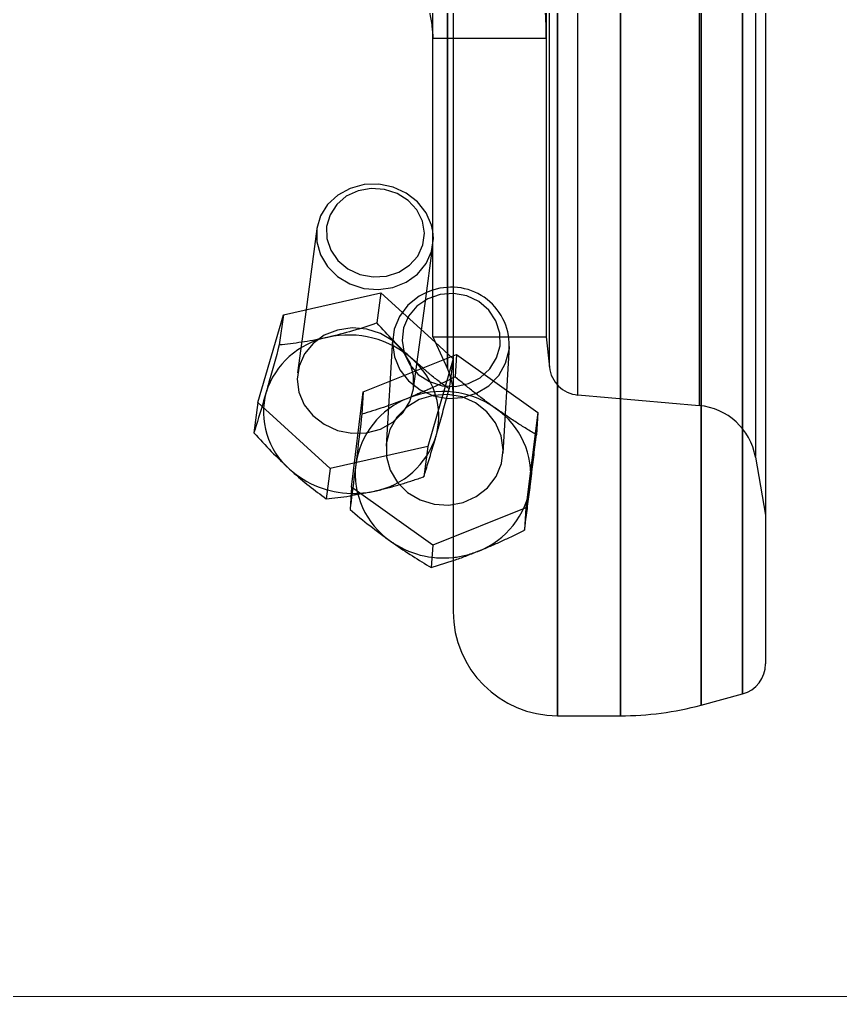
# Model space of a CAD drawing. Header units: metres. Extents: x 0 to 63075, y 0 to 44550.
# Drawn here: x 14098.3 to 14182.4, y 27152.6 to 27252.7 of the extents above; entities that cross this region are included whole.
import ezdxf

# ---------------------------------------------------------------- set-up
doc = ezdxf.new("R2010")
doc.units = ezdxf.units.M
doc.header["$LTSCALE"] = 75
for name, pattern in [('CENTER2', [28.575, 19.05, -3.175, 3.175, -3.175]), ('CENTERX2', [101.6, 63.5, -12.7, 12.7, -12.7]), ('HIDDEN2', [4.7625, 3.175, -1.5875])]:
    doc.linetypes.add(name, pattern=pattern)
for name, color, linetype in [('SC1', 7, 'CENTER2'), ('SDM', 7, 'Continuous'), ('SL4', 4, 'Continuous'), ('ST1', 7, 'HIDDEN2')]:
    doc.layers.add(name, color=color, linetype=linetype)

# ---------------------------------------------------------------- blocks, each defined once
blk = doc.blocks.new('A$C429c7d53')
at = {"layer": 'SL4'}
for p, q in [((432.67, 341.28), (432.67, 91.28)), ((439.12, 341.28), (439.12, 91.28)), ((447.4, 340.19), (447.4, 92.37)), ((451.63, 339.06), (451.63, 93.51)), ((454, 335.97), (454, 96.6)), ((422, 330.62), (422, 101.95)), ((421.41, 305.73), (421.41, 126.83)), ((419.91, 130.08), (419.91, 193.74)), ((408.03, 141.14), (406.93, 132.88)), ((419.12, 133.5), (419.91, 139.45)), ((404.61, 132.35), (414.6, 134.6)), ((414.6, 134.6), (414.19, 131.51)), ((414.6, 134.6), (420.17, 129.53)), ((402.01, 123.35), (404.61, 132.35)), ((404.61, 132.35), (404.19, 129.26)), ((419.91, 130.08), (421.41, 126.83)), ((412.79, 124.46), (420.99, 127.75)), ((418.88, 126.9), (417.84, 127.79)), ((411.57, 114.69), (412.79, 124.46)), ((412.79, 124.46), (412.65, 122.16)), ((418.18, 124.15), (417.41, 123.82)), ((402.01, 123.35), (401.59, 120.26)), ((411.57, 114.69), (411.44, 112.4)), ((419.76, 106.46), (422, 107.18)), ((447.4, 92.37), (451.63, 93.51)), ((432.67, 91.28), (439.12, 91.28))]:
    blk.add_line(p, q, dxfattribs=at)
at = {"layer": 'SL4', "flags": 128}
for points in [[(419.91, 140.93), (419.78, 141.53), (419.23, 142.81), (418.35, 143.93), (417.2, 144.82), (415.84, 145.43), (414.37, 145.73), (412.87, 145.68), (411.44, 145.3), (410.17, 144.61), (409.14, 143.65), (408.41, 142.48), (408.04, 141.18), (408.03, 141.14)], [(419.91, 134.87), (419.88, 134.86), (419.27, 134.64)], [(418.73, 126.84), (418.62, 126.97), (417.84, 127.79)]]:
    blk.add_lwpolyline(points, dxfattribs=at)
at = {"layer": 'SL4'}
for centre, radius, start, end in [((411.31, 120.47), 9.81, 48.25, 102.7451), ((410.74, 121.9), 8.29, 101.142, 162.3982), ((415.6, 124.15), 6.4, 360, 24.784), ((410.32, 122.39), 7.75, 164.8595, 229.0486), ((420.9, 115.06), 9.43, 83.3628, 111.7704), ((420.47, 115.87), 8.52, 111.0667, 172.2146), ((411.74, 123.78), 9.73, 228.1057, 268.7842), ((420.36, 116.07), 8.39, 173.4643, 235.2791), ((421.01, 116.85), 9.41, 234.7339, 276.0159), ((432.67, 101.95), 10.67, 180, 270), ((450.8, 96.6), 3.2, 285, 0), ((439.12, 123.28), 32, 270, 285)]:
    blk.add_arc(centre, radius, start, end, dxfattribs=at)
for points, knots in [([(416.23, 169.66), (416.43, 169.53), (416.83, 169.26), (417.47, 168.48), (418.1, 167.45), (418.68, 166.21), (419.19, 164.82), (419.59, 163.35), (419.86, 161.89), (419.9, 161.07), (419.91, 160.65)], [0, 0, 0, 0, 0.1249753, 0.2499639, 0.3749565, 0.4998319, 0.6246811, 0.7495183, 0.8743532, 1, 1, 1, 1]), ([(414.19, 131.51), (413.36, 131.23), (411.7, 130.66), (410, 130.25), (409.14, 130.04)], [0, 0, 0, 0, 0.495458, 1, 1, 1, 1]), ([(417.84, 127.79), (417.75, 127.87), (417.09, 128.48), (415.85, 129.69), (414.75, 130.9), (414.19, 131.51)], [0, 0, 0, 0, 0.07009, 0.5307844, 1, 1, 1, 1]), ([(404.19, 129.26), (403.84, 127.96), (403.38, 126.29), (402.94, 124.75), (402.85, 124.41)], [0, 0, 0, 0, 0.779636, 1, 1, 1, 1]), ([(409.14, 130.04), (409.03, 130.01), (408.13, 129.81), (406.45, 129.51), (404.95, 129.34), (404.19, 129.26)], [0, 0, 0, 0, 0.07009, 0.530784, 1, 1, 1, 1]), ([(402.85, 124.41), (402.5, 123.23), (402.07, 121.77), (401.67, 120.51), (401.59, 120.26)], [0, 0, 0, 0, 0.803647, 1, 1, 1, 1]), ([(417.41, 123.82), (417.29, 123.77), (416.44, 123.43), (414.83, 122.84), (413.38, 122.39), (412.65, 122.16)], [0, 0, 0, 0, 0.07009, 0.530784, 1, 1, 1, 1]), ([(412.65, 122.16), (412.49, 120.8), (412.28, 119.05), (412.07, 117.39), (412.03, 117.02)], [0, 0, 0, 0, 0.7796361, 1, 1, 1, 1]), ([(401.59, 120.26), (402.18, 119.61), (403.37, 118.31), (404.62, 117.13), (405.25, 116.54)], [0, 0, 0, 0, 0.495458, 1, 1, 1, 1]), ([(405.25, 116.54), (405.33, 116.46), (406, 115.85), (407.26, 114.79), (408.41, 113.94), (408.99, 113.51)], [0, 0, 0, 0, 0.07009, 0.530784, 1, 1, 1, 1]), ([(412.03, 117.02), (411.86, 115.73), (411.66, 114.12), (411.47, 112.68), (411.44, 112.4)], [0, 0, 0, 0, 0.803647, 1, 1, 1, 1]), ([(408.99, 113.51), (409.79, 113.58), (410.61, 113.66), (411.48, 113.82), (411.52, 113.83)], [0, 0, 0, 0, 0.956444, 1, 1, 1, 1]), ([(411.44, 112.4), (412.11, 111.84), (413.46, 110.72), (414.87, 109.69), (415.58, 109.17)], [0, 0, 0, 0, 0.495458, 1, 1, 1, 1]), ([(415.58, 109.17), (415.68, 109.1), (416.43, 108.57), (417.84, 107.62), (419.12, 106.85), (419.76, 106.46)], [0, 0, 0, 0, 0.07009, 0.530784, 1, 1, 1, 1])]:
    blk.add_open_spline(points, degree=3, knots=knots, dxfattribs=at)
at = {"layer": 'ST1'}
for p, q in [((432.67, 91.28), (432.67, 338.31)), ((439.12, 91.28), (439.12, 338.31)), ((447.4, 92.37), (447.4, 337.25)), ((451.63, 93.51), (451.63, 336.14)), ((452.95, 314.78), (452.95, 117.82)), ((447.2, 309.48), (447.2, 123.07)), ((434.76, 124.14), (434.76, 308.39)), ((431.85, 127.04), (431.85, 305.53)), ((421.41, 126.83), (421.41, 303.61)), ((431.54, 193.74), (431.54, 130.08)), ((431.54, 160.65), (419.91, 160.65)), ((419.91, 139.45), (419.93, 139.54)), ((417.95, 124.81), (419.12, 133.5)), ((406.93, 132.88), (406.06, 126.4)), ((415.79, 129.82), (415.13, 118.88)), ((419.91, 130.08), (431.54, 130.08)), ((420.17, 129.53), (422, 127.85)), ((427.11, 118.16), (427.77, 129.1)), ((431.54, 130.08), (431.85, 127)), ((420.99, 127.75), (422.33, 128.29)), ((422.33, 128.29), (422.2, 125.99)), ((422.33, 128.29), (430.66, 122.35)), ((422, 127.85), (419.4, 118.85)), ((422, 127.85), (421.59, 124.76)), ((434.76, 124.14), (447.2, 123.05)), ((409.41, 116.6), (402.01, 123.35)), ((430.66, 122.35), (429.45, 112.59)), ((430.66, 122.35), (430.52, 120.06)), ((419.4, 118.85), (409.41, 116.6)), ((419.4, 118.85), (418.99, 115.76)), ((452.95, 117.78), (454, 111.82)), ((409.41, 116.6), (408.99, 113.51)), ((411.52, 113.83), (413.94, 114.29)), ((419.9, 108.76), (411.57, 114.69)), ((429.45, 112.59), (419.9, 108.76)), ((429.45, 112.59), (429.31, 110.29)), ((419.9, 108.76), (419.76, 106.46))]:
    blk.add_line(p, q, dxfattribs=at)
at = {"layer": 'ST1', "flags": 128}
for points in [[(418.9, 139.5), (419.06, 140.72), (418.85, 141.95), (418.28, 143.09), (417.39, 144.05), (416.26, 144.77), (414.96, 145.2), (413.59, 145.29), (412.26, 145.05), (411.05, 144.49), (410.07, 143.65), (409.39, 142.6), (409.04, 141.41), (409.07, 140.18), (409.47, 138.98), (410.2, 137.92), (411.22, 137.07), (412.45, 136.49), (413.79, 136.23), (415.16, 136.31), (416.44, 136.71), (417.54, 137.42), (418.38, 138.37), (418.9, 139.5)], [(408.03, 141.14), (408.04, 139.82), (408.41, 138.5), (409.13, 137.29), (410.15, 136.28), (411.42, 135.52), (412.85, 135.06), (414.35, 134.94), (415.82, 135.15), (417.18, 135.69), (418.34, 136.52), (419.22, 137.6), (419.78, 138.84)], [(419.78, 138.84), (419.97, 140.18), (419.91, 140.93)], [(419.27, 134.64), (418.52, 134.25), (417.37, 133.34), (416.5, 132.19), (415.95, 130.87), (415.78, 129.45), (415.98, 128.04), (416.55, 126.72), (417.44, 125.57), (418.61, 124.66), (419.97, 124.06), (421.45, 123.79), (422.95, 123.88), (424.38, 124.33), (425.64, 125.09), (426.66, 126.13), (427.37, 127.38), (427.74, 128.76), (427.74, 128.76)], [(426.8, 129.18), (426.77, 130.48), (426.37, 131.73), (425.64, 132.83), (424.62, 133.7), (423.39, 134.29), (422.04, 134.53), (420.68, 134.43), (419.39, 133.98), (418.29, 133.22), (417.44, 132.2), (416.92, 131), (416.76, 129.71), (416.98, 128.43), (417.55, 127.24), (418.43, 126.25), (419.57, 125.51), (420.87, 125.09), (422.24, 125.02), (423.57, 125.3), (424.78, 125.91), (425.76, 126.81), (426.45, 127.93), (426.8, 129.18)], [(406.21, 127.1), (406.02, 125.76), (406.2, 124.41), (406.75, 123.14), (407.63, 122.02), (408.79, 121.13), (410.14, 120.51), (411.62, 120.22), (413.12, 120.26), (414.55, 120.64), (415.82, 121.34), (416.85, 122.3), (417.57, 123.46), (417.95, 124.77), (417.95, 126.12), (417.58, 127.44), (416.86, 128.65), (415.83, 129.67), (414.57, 130.43), (413.14, 130.88), (411.64, 131.01), (410.16, 130.79), (408.8, 130.25), (407.65, 129.42), (406.76, 128.35), (406.21, 127.1)], [(415.16, 119.23), (415.17, 117.8), (415.56, 116.42), (416.29, 115.18), (417.33, 114.14), (418.61, 113.38), (420.04, 112.94), (421.54, 112.85), (423.02, 113.12), (424.37, 113.73), (425.53, 114.64), (426.4, 115.8), (426.94, 117.12), (427.12, 118.53), (426.92, 119.95), (426.35, 121.27), (425.46, 122.42), (424.29, 123.33), (422.92, 123.93), (421.44, 124.19), (419.94, 124.1), (418.52, 123.66), (417.26, 122.89), (416.24, 121.85), (415.52, 120.61), (415.16, 119.23)]]:
    blk.add_lwpolyline(points, dxfattribs=at)
at = {"layer": 'ST1'}
for centre, radius, start, end in [((421.81, 129.24), 5.94, 355.3618, 108.6086), ((412.87, 121.94), 7.65, 344.6389, 39.9272), ((435.04, 127.32), 3.2, 185.8582, 265), ((420.94, 115.14), 9.35, 54.6722, 83.503), ((421.57, 115.87), 8.39, 353.4643, 55.2791), ((446.65, 116.67), 6.4, 10, 85), ((412.34, 122.42), 8.29, 281.142, 342.3982), ((411.8, 123.89), 9.84, 268.4808, 282.6147), ((421.46, 116.07), 8.52, 291.0667, 352.2146), ((421.04, 116.82), 9.37, 275.892, 291.8138)]:
    blk.add_arc(centre, radius, start, end, dxfattribs=at)
for points, knots in [([(431.54, 160.65), (431.53, 161.04), (431.53, 161.82), (431.47, 163.2), (431.39, 164.64), (431.28, 166.05), (431.15, 167.34), (431, 168.42), (430.86, 169.25), (430.76, 169.53), (430.72, 169.66)], [0, 0, 0, 0, 0.125039, 0.250083, 0.37513, 0.500179, 0.625205, 0.750209, 0.875377, 1, 1, 1, 1]), ([(421.59, 124.76), (420.98, 125.2), (420.08, 125.85), (419.17, 126.65), (418.88, 126.9)], [0, 0, 0, 0, 0.682976, 1, 1, 1, 1]), ([(422.2, 125.99), (421.42, 125.61), (420.1, 124.96), (418.74, 124.39), (418.18, 124.15)], [0, 0, 0, 0, 0.590015, 1, 1, 1, 1]), ([(426.34, 122.77), (426.25, 122.84), (425.5, 123.37), (424.09, 124.43), (422.83, 125.47), (422.2, 125.99)], [0, 0, 0, 0, 0.07009, 0.530784, 1, 1, 1, 1]), ([(420.24, 119.91), (420.34, 120.25), (420.78, 121.79), (421.23, 123.46), (421.59, 124.76)], [0, 0, 0, 0, 0.220364, 1, 1, 1, 1]), ([(430.52, 120.06), (429.84, 120.47), (428.47, 121.29), (427.06, 122.27), (426.34, 122.77)], [0, 0, 0, 0, 0.495458, 1, 1, 1, 1]), ([(418.99, 115.76), (419.07, 116.01), (419.46, 117.27), (419.9, 118.73), (420.24, 119.91)], [0, 0, 0, 0, 0.196353, 1, 1, 1, 1]), ([(429.9, 114.92), (429.95, 115.28), (430.15, 116.95), (430.36, 118.69), (430.52, 120.06)], [0, 0, 0, 0, 0.220364, 1, 1, 1, 1]), ([(413.94, 114.29), (414.06, 114.31), (414.96, 114.52), (416.66, 114.97), (418.21, 115.5), (418.99, 115.76)], [0, 0, 0, 0, 0.07009, 0.530784, 1, 1, 1, 1]), ([(429.31, 110.29), (429.35, 110.57), (429.53, 112.01), (429.74, 113.62), (429.9, 114.92)], [0, 0, 0, 0, 0.196353, 1, 1, 1, 1]), ([(424.52, 108.12), (424.63, 108.16), (425.49, 108.51), (427.11, 109.21), (428.57, 109.93), (429.31, 110.29)], [0, 0, 0, 0, 0.07009, 0.530784, 1, 1, 1, 1]), ([(422, 107.18), (422.03, 107.19), (422.85, 107.46), (423.7, 107.79), (424.52, 108.12)], [0, 0, 0, 0, 0.036748, 1, 1, 1, 1])]:
    blk.add_open_spline(points, degree=3, knots=knots, dxfattribs=at)

msp = doc.modelspace()

# ---------------------------------------------------------------- linework, layer by layer
at = {"layer": 'SC1', "color": 7, "linetype": 'CENTERX2', "lineweight": 9}
msp.add_line((22143.58, 27152.59), (6381.38, 27152.59), dxfattribs=at)

# ---------------------------------------------------------------- block references
at = {"layer": 'SDM'}
msp.add_blockref('A$C429c7d53', (13720.74, 27090.07), dxfattribs=at)

doc.saveas('drawing.dxf')
